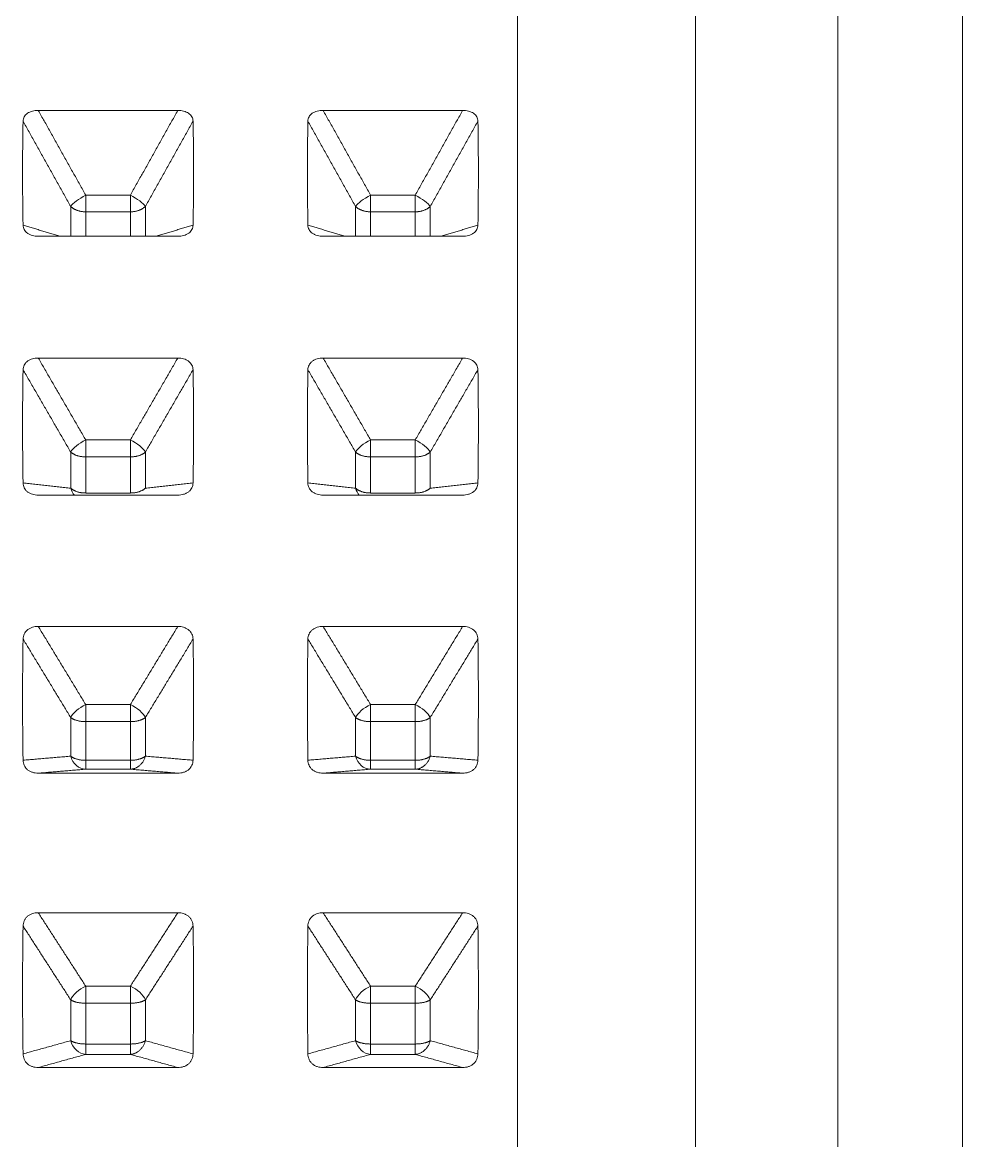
# Model space of a CAD drawing. Extents: x 2752 to 4118, y -1 to 999.
# Drawn here: x 3161.71 to 3166.99, y 531.58 to 537.87 of the extents above; entities that cross this region are included whole.
import ezdxf

# ---------------------------------------------------------------- set-up
doc = ezdxf.new("R2010")
doc.units = 0
doc.header["$LTSCALE"] = 10
doc.header["$MEASUREMENT"] = 0
doc.layers.add('1', color=7, linetype='CONTINUOUS')

msp = doc.modelspace()

# ---------------------------------------------------------------- linework, layer by layer
at = {"layer": '1', "color": 7, "linetype": 'Continuous', "lineweight": 18}
for p, q in [((3164.491, 507.8122), (3164.491, 542.8122)), ((3165.491, 508.8122), (3165.491, 541.8122)), ((3166.991, 541.1122), (3166.991, 509.5122))]:
    msp.add_line(p, q, dxfattribs=at)
at = {"layer": '1', "color": 7, "linetype": 'Continuous', "lineweight": 13}
for p, q in [((3166.291, 541.8122), (3166.291, 508.8122)), ((3162.0655, 536.8014), (3162.3165, 536.8014)), ((3162.0655, 536.6638), (3162.0655, 536.8014)), ((3162.3165, 536.8014), (3162.3165, 536.6638)), ((3163.6655, 536.8014), (3163.9165, 536.8014)), ((3163.6655, 536.6638), (3163.6655, 536.8014)), ((3163.9165, 536.8014), (3163.9165, 536.6638)), ((3162.0655, 535.4242), (3162.3165, 535.4242)), ((3162.0655, 535.2212), (3162.0655, 535.4242)), ((3162.3165, 535.4242), (3162.3165, 535.2212)), ((3163.6655, 535.4242), (3163.9165, 535.4242)), ((3163.6655, 535.2212), (3163.6655, 535.4242)), ((3163.9165, 535.4242), (3163.9165, 535.2212)), ((3162.3165, 535.2212), (3162.0655, 535.2212)), ((3163.9165, 535.2212), (3163.6655, 535.2212)), ((3162.0655, 533.9363), (3162.3165, 533.9363)), ((3162.0655, 533.7189), (3162.0655, 533.9363)), ((3162.3165, 533.9363), (3162.3165, 533.7189)), ((3163.6655, 533.9363), (3163.9165, 533.9363)), ((3163.6655, 533.7189), (3163.6655, 533.9363)), ((3163.9165, 533.9363), (3163.9165, 533.7189)), ((3162.3165, 533.7189), (3162.0655, 533.7189)), ((3163.9165, 533.7189), (3163.6655, 533.7189)), ((3162.0655, 532.3539), (3162.3165, 532.3539)), ((3162.0655, 532.1246), (3162.0655, 532.3539)), ((3162.3165, 532.3539), (3162.3165, 532.1246)), ((3163.6655, 532.3539), (3163.9165, 532.3539)), ((3163.6655, 532.1246), (3163.6655, 532.3539)), ((3163.9165, 532.3539), (3163.9165, 532.1246)), ((3162.3165, 532.1246), (3162.0655, 532.1246)), ((3163.9165, 532.1246), (3163.6655, 532.1246))]:
    msp.add_line(p, q, dxfattribs=at)
at = {"layer": '1', "color": 7, "linetype": 'Continuous', "lineweight": 18}
for centre, major_axis, ratio, start_param, end_param in [((3162.0655, 536.8682), (-0.0873, -0.0488), 0.23381, 4.581732, 5.859514), ((3162.3165, 536.8682), (-0.0873, 0.0488), 0.23381, 3.565264, 4.843046), ((3163.6655, 536.8682), (-0.0873, -0.0488), 0.23381, 4.581732, 5.859514), ((3163.9165, 536.8682), (-0.0873, 0.0488), 0.23381, 3.565264, 4.843046), ((3162.0655, 535.483), (-0.0866, -0.0501), 0.321248, 4.527861, 5.805643), ((3162.3165, 535.483), (-0.0866, 0.0501), 0.321248, 3.619135, 4.896917), ((3163.6655, 535.483), (-0.0866, -0.0501), 0.321248, 4.527861, 5.805643), ((3163.9165, 535.483), (-0.0866, 0.0501), 0.321248, 3.619135, 4.896917), ((3162.0655, 535.2799), (-0.0109, -0.0994), 0.878815, 5.13081, 5.605786), ((3163.6655, 535.2799), (-0.0109, -0.0994), 0.878815, 5.13081, 5.605786), ((3162.0655, 533.9863), (-0.0855, -0.0519), 0.405166, 4.470567, 5.748349), ((3162.3165, 533.9863), (-0.0855, 0.0519), 0.405166, 3.676429, 4.954211), ((3163.6655, 533.9863), (-0.0855, -0.0519), 0.405166, 4.470567, 5.748349), ((3163.9165, 533.9863), (-0.0855, 0.0519), 0.405166, 3.676429, 4.954211), ((3162.0655, 533.7689), (0.0084, -0.0996), 0.879461, 4.910747, 6.188529), ((3163.6655, 533.7689), (0.0084, -0.0996), 0.879461, 4.910747, 6.188529), ((3162.0655, 532.3946), (-0.084, -0.0542), 0.484645, 4.408532, 5.686314), ((3162.3165, 532.3946), (-0.084, 0.0542), 0.484645, 3.738464, 5.016246), ((3163.6655, 532.3946), (-0.084, -0.0542), 0.484645, 4.408532, 5.686314), ((3163.9165, 532.3946), (-0.084, 0.0542), 0.484645, 3.738464, 5.016246), ((3162.0655, 532.1653), (0.0267, -0.0964), 0.870471, 4.697522, 5.975303), ((3163.6655, 532.1653), (0.0267, -0.0964), 0.870471, 4.697522, 5.975303)]:
    msp.add_ellipse(centre, major_axis=major_axis, ratio=ratio, start_param=start_param, end_param=end_param, dxfattribs=at)
for points in [[(3161.7136, 537.3111), (3161.7137, 537.3152), (3161.7142, 537.3192), (3161.7163, 537.3272), (3161.7178, 537.3311), (3161.7218, 537.3386), (3161.7244, 537.3422), (3161.7305, 537.3489), (3161.7341, 537.3521), (3161.7421, 537.3577), (3161.7465, 537.3601), (3161.756, 537.3643), (3161.7611, 537.3661), (3161.7716, 537.3688), (3161.777, 537.3698), (3161.788, 537.3711), (3161.7936, 537.3714), (3161.7992, 537.3714)], [(3162.5828, 537.3714), (3162.5884, 537.3714), (3162.594, 537.3711), (3162.6049, 537.3698), (3162.6103, 537.3688), (3162.6209, 537.3661), (3162.6259, 537.3644), (3162.6353, 537.3602), (3162.6398, 537.3577), (3162.6478, 537.3522), (3162.6514, 537.3491), (3162.6575, 537.3424), (3162.6601, 537.3387), (3162.6642, 537.3312), (3162.6657, 537.3273), (3162.6678, 537.3193), (3162.6683, 537.3152), (3162.6684, 537.3111)], [(3163.3136, 537.3111), (3163.3137, 537.3152), (3163.3142, 537.3192), (3163.3163, 537.3272), (3163.3178, 537.3311), (3163.3218, 537.3386), (3163.3244, 537.3422), (3163.3305, 537.3489), (3163.3341, 537.3521), (3163.3421, 537.3577), (3163.3465, 537.3601), (3163.356, 537.3643), (3163.3611, 537.3661), (3163.3716, 537.3688), (3163.377, 537.3698), (3163.388, 537.3711), (3163.3936, 537.3714), (3163.3992, 537.3714)], [(3164.1828, 537.3714), (3164.1884, 537.3714), (3164.194, 537.3711), (3164.2049, 537.3698), (3164.2103, 537.3688), (3164.2209, 537.3661), (3164.2259, 537.3644), (3164.2353, 537.3602), (3164.2398, 537.3577), (3164.2478, 537.3522), (3164.2514, 537.3491), (3164.2575, 537.3424), (3164.2601, 537.3387), (3164.2642, 537.3312), (3164.2657, 537.3273), (3164.2678, 537.3193), (3164.2683, 537.3152), (3164.2684, 537.3111)], [(3161.7992, 536.6638), (3161.7936, 536.6638), (3161.7881, 536.6641), (3161.7771, 536.6655), (3161.7717, 536.6665), (3161.7612, 536.6694), (3161.7562, 536.6712), (3161.7467, 536.6755), (3161.7422, 536.6781), (3161.7342, 536.684), (3161.7307, 536.6872), (3161.7245, 536.6943), (3161.7219, 536.6981), (3161.7178, 536.7059), (3161.7163, 536.71), (3161.7142, 536.7184), (3161.7137, 536.7226), (3161.7136, 536.7268)], [(3162.6684, 536.7268), (3162.6683, 536.7226), (3162.6678, 536.7184), (3162.6658, 536.7101), (3162.6643, 536.706), (3162.6602, 536.6981), (3162.6577, 536.6944), (3162.6516, 536.6874), (3162.6479, 536.6841), (3162.6399, 536.6782), (3162.6355, 536.6757), (3162.626, 536.6712), (3162.6209, 536.6694), (3162.6105, 536.6666), (3162.605, 536.6655), (3162.594, 536.6641), (3162.5884, 536.6638), (3162.5828, 536.6638)], [(3163.3992, 536.6638), (3163.3936, 536.6638), (3163.3881, 536.6641), (3163.3771, 536.6655), (3163.3717, 536.6665), (3163.3612, 536.6694), (3163.3562, 536.6712), (3163.3467, 536.6755), (3163.3422, 536.6781), (3163.3342, 536.684), (3163.3307, 536.6872), (3163.3245, 536.6943), (3163.3219, 536.6981), (3163.3178, 536.7059), (3163.3163, 536.71), (3163.3142, 536.7184), (3163.3137, 536.7226), (3163.3136, 536.7268)], [(3164.2684, 536.7268), (3164.2683, 536.7226), (3164.2678, 536.7184), (3164.2658, 536.7101), (3164.2643, 536.706), (3164.2602, 536.6981), (3164.2577, 536.6944), (3164.2516, 536.6874), (3164.2479, 536.6841), (3164.2399, 536.6782), (3164.2355, 536.6757), (3164.226, 536.6712), (3164.2209, 536.6694), (3164.2105, 536.6666), (3164.205, 536.6655), (3164.194, 536.6641), (3164.1884, 536.6638), (3164.1828, 536.6638)], [(3161.7136, 535.9139), (3161.7137, 535.9183), (3161.7142, 535.9227), (3161.7163, 535.9314), (3161.7178, 535.9357), (3161.7218, 535.9439), (3161.7244, 535.9478), (3161.7305, 535.9551), (3161.7341, 535.9586), (3161.7421, 535.9647), (3161.7465, 535.9674), (3161.756, 535.972), (3161.7611, 535.9739), (3161.7716, 535.9769), (3161.777, 535.978), (3161.788, 535.9794), (3161.7936, 535.9797), (3161.7992, 535.9797)], [(3162.5828, 535.9797), (3162.5884, 535.9797), (3162.594, 535.9794), (3162.6049, 535.978), (3162.6103, 535.9769), (3162.6209, 535.9739), (3162.6259, 535.9721), (3162.6353, 535.9675), (3162.6398, 535.9648), (3162.6478, 535.9587), (3162.6514, 535.9553), (3162.6575, 535.948), (3162.6601, 535.944), (3162.6642, 535.9358), (3162.6657, 535.9315), (3162.6678, 535.9227), (3162.6683, 535.9183), (3162.6684, 535.9139)], [(3163.3136, 535.9139), (3163.3137, 535.9183), (3163.3142, 535.9227), (3163.3163, 535.9314), (3163.3178, 535.9357), (3163.3218, 535.9439), (3163.3244, 535.9478), (3163.3305, 535.9551), (3163.3341, 535.9586), (3163.3421, 535.9647), (3163.3465, 535.9674), (3163.356, 535.972), (3163.3611, 535.9739), (3163.3716, 535.9769), (3163.377, 535.978), (3163.388, 535.9794), (3163.3936, 535.9797), (3163.3992, 535.9797)], [(3164.1828, 535.9797), (3164.1884, 535.9797), (3164.194, 535.9794), (3164.2049, 535.978), (3164.2103, 535.9769), (3164.2209, 535.9739), (3164.2259, 535.9721), (3164.2353, 535.9675), (3164.2398, 535.9648), (3164.2478, 535.9587), (3164.2514, 535.9553), (3164.2575, 535.948), (3164.2601, 535.944), (3164.2642, 535.9358), (3164.2657, 535.9315), (3164.2678, 535.9227), (3164.2683, 535.9183), (3164.2684, 535.9139)], [(3161.7992, 535.2094), (3161.7936, 535.2094), (3161.7881, 535.2098), (3161.7771, 535.2113), (3161.7717, 535.2124), (3161.7612, 535.2155), (3161.7562, 535.2174), (3161.7467, 535.2221), (3161.7422, 535.225), (3161.7342, 535.2313), (3161.7307, 535.2348), (3161.7245, 535.2424), (3161.7219, 535.2466), (3161.7178, 535.2551), (3161.7163, 535.2595), (3161.7142, 535.2686), (3161.7137, 535.2731), (3161.7136, 535.2778)], [(3162.6684, 535.2778), (3162.6683, 535.2731), (3162.6678, 535.2686), (3162.6658, 535.2596), (3162.6643, 535.2552), (3162.6602, 535.2466), (3162.6577, 535.2426), (3162.6516, 535.235), (3162.6479, 535.2314), (3162.6399, 535.2251), (3162.6355, 535.2223), (3162.626, 535.2175), (3162.6209, 535.2155), (3162.6105, 535.2124), (3162.605, 535.2113), (3162.594, 535.2098), (3162.5884, 535.2094), (3162.5828, 535.2094)], [(3163.3992, 535.2094), (3163.3936, 535.2094), (3163.3881, 535.2098), (3163.3771, 535.2113), (3163.3717, 535.2124), (3163.3612, 535.2155), (3163.3562, 535.2174), (3163.3467, 535.2221), (3163.3422, 535.225), (3163.3342, 535.2313), (3163.3307, 535.2348), (3163.3245, 535.2424), (3163.3219, 535.2466), (3163.3178, 535.2551), (3163.3163, 535.2595), (3163.3142, 535.2686), (3163.3137, 535.2731), (3163.3136, 535.2778)], [(3164.2684, 535.2778), (3164.2683, 535.2731), (3164.2678, 535.2686), (3164.2658, 535.2596), (3164.2643, 535.2552), (3164.2602, 535.2466), (3164.2577, 535.2426), (3164.2516, 535.235), (3164.2479, 535.2314), (3164.2399, 535.2251), (3164.2355, 535.2223), (3164.226, 535.2175), (3164.2209, 535.2155), (3164.2105, 535.2124), (3164.205, 535.2113), (3164.194, 535.2098), (3164.1884, 535.2094), (3164.1828, 535.2094)], [(3161.7136, 534.4004), (3161.7137, 534.4052), (3161.7142, 534.4099), (3161.7163, 534.4192), (3161.7178, 534.4239), (3161.7218, 534.4327), (3161.7244, 534.4369), (3161.7305, 534.4448), (3161.7341, 534.4485), (3161.7421, 534.4551), (3161.7465, 534.4579), (3161.756, 534.4629), (3161.7611, 534.4649), (3161.7716, 534.4681), (3161.777, 534.4693), (3161.788, 534.4709), (3161.7936, 534.4712), (3161.7992, 534.4712)], [(3162.5828, 534.4712), (3162.5884, 534.4712), (3162.594, 534.4709), (3162.6049, 534.4693), (3162.6103, 534.4682), (3162.6209, 534.465), (3162.6259, 534.463), (3162.6353, 534.4581), (3162.6398, 534.4552), (3162.6478, 534.4486), (3162.6514, 534.445), (3162.6575, 534.4371), (3162.6601, 534.4328), (3162.6642, 534.424), (3162.6657, 534.4194), (3162.6678, 534.41), (3162.6683, 534.4052), (3162.6684, 534.4004)], [(3163.3136, 534.4004), (3163.3137, 534.4052), (3163.3142, 534.4099), (3163.3163, 534.4192), (3163.3178, 534.4239), (3163.3218, 534.4327), (3163.3244, 534.4369), (3163.3305, 534.4448), (3163.3341, 534.4485), (3163.3421, 534.4551), (3163.3465, 534.4579), (3163.356, 534.4629), (3163.3611, 534.4649), (3163.3716, 534.4681), (3163.377, 534.4693), (3163.388, 534.4709), (3163.3936, 534.4712), (3163.3992, 534.4712)], [(3164.1828, 534.4712), (3164.1884, 534.4712), (3164.194, 534.4709), (3164.2049, 534.4693), (3164.2103, 534.4682), (3164.2209, 534.465), (3164.2259, 534.463), (3164.2353, 534.4581), (3164.2398, 534.4552), (3164.2478, 534.4486), (3164.2514, 534.445), (3164.2575, 534.4371), (3164.2601, 534.4328), (3164.2642, 534.424), (3164.2657, 534.4194), (3164.2678, 534.41), (3164.2683, 534.4052), (3164.2684, 534.4004)], [(3161.7992, 533.6466), (3161.7936, 533.6466), (3161.7881, 533.647), (3161.7771, 533.6486), (3161.7717, 533.6498), (3161.7612, 533.6531), (3161.7562, 533.6551), (3161.7467, 533.6602), (3161.7422, 533.6632), (3161.7342, 533.67), (3161.7307, 533.6737), (3161.7245, 533.6818), (3161.7219, 533.6862), (3161.7178, 533.6953), (3161.7163, 533.7), (3161.7142, 533.7097), (3161.7137, 533.7146), (3161.7136, 533.7195)], [(3162.6684, 533.7195), (3162.6683, 533.7146), (3162.6678, 533.7097), (3162.6658, 533.7002), (3162.6643, 533.6954), (3162.6602, 533.6863), (3162.6577, 533.682), (3162.6516, 533.6739), (3162.6479, 533.6701), (3162.6399, 533.6633), (3162.6355, 533.6603), (3162.626, 533.6552), (3162.6209, 533.6531), (3162.6105, 533.6498), (3162.605, 533.6486), (3162.594, 533.647), (3162.5884, 533.6466), (3162.5828, 533.6466)], [(3163.3992, 533.6466), (3163.3936, 533.6466), (3163.3881, 533.647), (3163.3771, 533.6486), (3163.3717, 533.6498), (3163.3612, 533.6531), (3163.3562, 533.6551), (3163.3467, 533.6602), (3163.3422, 533.6632), (3163.3342, 533.67), (3163.3307, 533.6737), (3163.3245, 533.6818), (3163.3219, 533.6862), (3163.3178, 533.6953), (3163.3163, 533.7), (3163.3142, 533.7097), (3163.3137, 533.7146), (3163.3136, 533.7195)], [(3164.2684, 533.7195), (3164.2683, 533.7146), (3164.2678, 533.7097), (3164.2658, 533.7002), (3164.2643, 533.6954), (3164.2602, 533.6863), (3164.2577, 533.682), (3164.2516, 533.6739), (3164.2479, 533.6701), (3164.2399, 533.6633), (3164.2355, 533.6603), (3164.226, 533.6552), (3164.2209, 533.6531), (3164.2105, 533.6498), (3164.205, 533.6486), (3164.194, 533.647), (3164.1884, 533.6466), (3164.1828, 533.6466)], [(3161.7136, 532.7874), (3161.7137, 532.7925), (3161.7142, 532.7975), (3161.7163, 532.8073), (3161.7178, 532.8122), (3161.7218, 532.8216), (3161.7244, 532.826), (3161.7305, 532.8343), (3161.7341, 532.8383), (3161.7421, 532.8452), (3161.7465, 532.8483), (3161.756, 532.8535), (3161.7611, 532.8557), (3161.7716, 532.8591), (3161.777, 532.8603), (3161.788, 532.8619), (3161.7936, 532.8623), (3161.7992, 532.8623)], [(3162.5828, 532.8623), (3162.5884, 532.8623), (3162.594, 532.8619), (3162.6049, 532.8603), (3162.6103, 532.8591), (3162.6209, 532.8557), (3162.6259, 532.8536), (3162.6353, 532.8484), (3162.6398, 532.8453), (3162.6478, 532.8384), (3162.6514, 532.8346), (3162.6575, 532.8262), (3162.6601, 532.8217), (3162.6642, 532.8123), (3162.6657, 532.8075), (3162.6678, 532.7975), (3162.6683, 532.7925), (3162.6684, 532.7874)], [(3163.3136, 532.7874), (3163.3137, 532.7925), (3163.3142, 532.7975), (3163.3163, 532.8073), (3163.3178, 532.8122), (3163.3218, 532.8216), (3163.3244, 532.826), (3163.3305, 532.8343), (3163.3341, 532.8383), (3163.3421, 532.8452), (3163.3465, 532.8483), (3163.356, 532.8535), (3163.3611, 532.8557), (3163.3716, 532.8591), (3163.377, 532.8603), (3163.388, 532.8619), (3163.3936, 532.8623), (3163.3992, 532.8623)], [(3164.1828, 532.8623), (3164.1884, 532.8623), (3164.194, 532.8619), (3164.2049, 532.8603), (3164.2103, 532.8591), (3164.2209, 532.8557), (3164.2259, 532.8536), (3164.2353, 532.8484), (3164.2398, 532.8453), (3164.2478, 532.8384), (3164.2514, 532.8346), (3164.2575, 532.8262), (3164.2601, 532.8217), (3164.2642, 532.8123), (3164.2657, 532.8075), (3164.2678, 532.7975), (3164.2683, 532.7925), (3164.2684, 532.7874)], [(3161.7992, 531.9925), (3161.7936, 531.9925), (3161.7881, 531.9929), (3161.7771, 531.9945), (3161.7717, 531.9958), (3161.7612, 531.9993), (3161.7562, 532.0014), (3161.7467, 532.0067), (3161.7422, 532.0099), (3161.7342, 532.017), (3161.7307, 532.0209), (3161.7245, 532.0295), (3161.7219, 532.0341), (3161.7178, 532.0437), (3161.7163, 532.0486), (3161.7142, 532.0588), (3161.7137, 532.0639), (3161.7136, 532.0691)], [(3162.6684, 532.0691), (3162.6683, 532.0639), (3162.6678, 532.0588), (3162.6658, 532.0488), (3162.6643, 532.0438), (3162.6602, 532.0342), (3162.6577, 532.0297), (3162.6516, 532.0212), (3162.6479, 532.0171), (3162.6399, 532.01), (3162.6355, 532.0069), (3162.626, 532.0015), (3162.6209, 531.9993), (3162.6105, 531.9958), (3162.605, 531.9946), (3162.594, 531.9929), (3162.5884, 531.9925), (3162.5828, 531.9925)], [(3163.3992, 531.9925), (3163.3936, 531.9925), (3163.3881, 531.9929), (3163.3771, 531.9945), (3163.3717, 531.9958), (3163.3612, 531.9993), (3163.3562, 532.0014), (3163.3467, 532.0067), (3163.3422, 532.0099), (3163.3342, 532.017), (3163.3307, 532.0209), (3163.3245, 532.0295), (3163.3219, 532.0341), (3163.3178, 532.0437), (3163.3163, 532.0486), (3163.3142, 532.0588), (3163.3137, 532.0639), (3163.3136, 532.0691)], [(3164.2684, 532.0691), (3164.2683, 532.0639), (3164.2678, 532.0588), (3164.2658, 532.0488), (3164.2643, 532.0438), (3164.2602, 532.0342), (3164.2577, 532.0297), (3164.2516, 532.0212), (3164.2479, 532.0171), (3164.2399, 532.01), (3164.2355, 532.0069), (3164.226, 532.0015), (3164.2209, 531.9993), (3164.2105, 531.9958), (3164.205, 531.9946), (3164.194, 531.9929), (3164.1884, 531.9925), (3164.1828, 531.9925)]]:
    msp.add_open_spline(points, degree=3, knots=[0, 0, 0, 0, 0.125, 0.125, 0.25, 0.25, 0.375, 0.375, 0.5, 0.5, 0.625, 0.625, 0.75, 0.75, 0.875, 0.875, 1, 1, 1, 1], dxfattribs=at)
at = {"layer": '1', "color": 7, "linetype": 'Continuous', "lineweight": 13}
for points in [[(3162.0656, 536.8948), (3161.7992, 537.3714)], [(3162.3164, 536.8948), (3162.5828, 537.3714)], [(3163.6656, 536.8948), (3163.3992, 537.3714)], [(3163.9164, 536.8948), (3164.1828, 537.3714)], [(3161.9813, 536.8322), (3161.7136, 537.3111)], [(3162.4008, 536.8322), (3162.6684, 537.3111)], [(3163.5813, 536.8322), (3163.3136, 537.3111)], [(3164.0008, 536.8322), (3164.2684, 537.3111)], [(3162.0656, 536.8948), (3162.3164, 536.8948)], [(3163.6656, 536.8948), (3163.9164, 536.8948)], [(3161.9813, 536.6638), (3161.9813, 536.8322)], [(3162.4008, 536.8322), (3162.4008, 536.6638)], [(3163.5813, 536.6638), (3163.5813, 536.8322)], [(3164.0008, 536.8322), (3164.0008, 536.6638)], [(3161.9216, 536.6638), (3161.7136, 536.7268)], [(3163.5216, 536.6638), (3163.3136, 536.7268)], [(3162.0656, 535.5195), (3161.7992, 535.9797)], [(3162.3164, 535.5195), (3162.5828, 535.9797)], [(3163.6656, 535.5195), (3163.3992, 535.9797)], [(3163.9164, 535.5195), (3164.1828, 535.9797)], [(3161.9813, 535.4513), (3161.7136, 535.9139)], [(3162.4008, 535.4513), (3162.6684, 535.9139)], [(3163.5813, 535.4513), (3163.3136, 535.9139)], [(3164.0008, 535.4513), (3164.2684, 535.9139)], [(3162.0656, 535.5195), (3162.3164, 535.5195)], [(3163.6656, 535.5195), (3163.9164, 535.5195)], [(3161.9813, 535.2483), (3161.9813, 535.4513)], [(3162.4008, 535.4513), (3162.4008, 535.2483)], [(3163.5813, 535.2483), (3163.5813, 535.4513)], [(3164.0008, 535.4513), (3164.0008, 535.2483)], [(3161.9813, 535.2483), (3161.7136, 535.2778)], [(3163.5813, 535.2483), (3163.3136, 535.2778)], [(3162.0656, 534.0323), (3161.7992, 534.4712)], [(3162.3164, 534.0323), (3162.5828, 534.4712)], [(3163.6656, 534.0323), (3163.3992, 534.4712)], [(3163.9164, 534.0323), (3164.1828, 534.4712)], [(3161.9813, 533.9593), (3161.7136, 534.4004)], [(3162.4008, 533.9593), (3162.6684, 534.4004)], [(3163.5813, 533.9593), (3163.3136, 534.4004)], [(3164.0008, 533.9593), (3164.2684, 534.4004)], [(3162.0656, 534.0323), (3162.3164, 534.0323)], [(3163.6656, 534.0323), (3163.9164, 534.0323)], [(3161.9813, 533.7421), (3161.9813, 533.9593)], [(3162.4008, 533.9593), (3162.4008, 533.7421)], [(3163.5813, 533.7421), (3163.5813, 533.9593)], [(3164.0008, 533.9593), (3164.0008, 533.7421)], [(3161.9813, 533.7421), (3161.7136, 533.7195)], [(3163.5813, 533.7421), (3163.3136, 533.7195)], [(3162.3164, 533.669), (3162.0656, 533.669)], [(3163.9164, 533.669), (3163.6656, 533.669)], [(3162.0656, 532.4496), (3161.7992, 532.8623)], [(3162.3164, 532.4496), (3162.5828, 532.8623)], [(3163.6656, 532.4496), (3163.3992, 532.8623)], [(3163.9164, 532.4496), (3164.1828, 532.8623)], [(3161.9813, 532.3726), (3161.7136, 532.7874)], [(3162.4008, 532.3726), (3162.6684, 532.7874)], [(3163.5813, 532.3726), (3163.3136, 532.7874)], [(3164.0008, 532.3726), (3164.2684, 532.7874)], [(3162.0656, 532.4496), (3162.3164, 532.4496)], [(3163.6656, 532.4496), (3163.9164, 532.4496)], [(3161.9813, 532.1434), (3161.9813, 532.3726)], [(3162.4008, 532.3726), (3162.4008, 532.1434)], [(3163.5813, 532.1434), (3163.5813, 532.3726)], [(3164.0008, 532.3726), (3164.0008, 532.1434)], [(3161.9813, 532.1434), (3161.7136, 532.0691)], [(3163.5813, 532.1434), (3163.3136, 532.0691)], [(3162.3164, 532.0664), (3162.0656, 532.0664)], [(3163.9164, 532.0664), (3163.6656, 532.0664)]]:
    msp.add_open_spline(points, degree=1, dxfattribs=at)
at = {"layer": '1', "color": 7, "linetype": 'Continuous', "lineweight": 18}
for points, degree in [([(3162.5828, 537.3714), (3161.7992, 537.3714)], 1), ([(3164.1828, 537.3714), (3163.3992, 537.3714)], 1), ([(3161.7136, 537.3111), (3161.7099, 537.1203), (3161.7099, 536.9255), (3161.7136, 536.7268)], 3), ([(3162.6684, 536.7268), (3162.6722, 536.9255), (3162.6722, 537.1203), (3162.6684, 537.3111)], 3), ([(3163.3136, 537.3111), (3163.3099, 537.1203), (3163.3099, 536.9255), (3163.3136, 536.7268)], 3), ([(3164.2684, 536.7268), (3164.2722, 536.9255), (3164.2722, 537.1203), (3164.2684, 537.3111)], 3), ([(3162.4604, 536.6638), (3162.6684, 536.7268)], 1), ([(3164.0604, 536.6638), (3164.2684, 536.7268)], 1), ([(3161.7992, 536.6638), (3162.5828, 536.6638)], 1), ([(3163.3992, 536.6638), (3164.1828, 536.6638)], 1), ([(3162.5828, 535.9797), (3161.7992, 535.9797)], 1), ([(3164.1828, 535.9797), (3163.3992, 535.9797)], 1), ([(3161.7136, 535.9139), (3161.7099, 535.7053), (3161.7099, 535.4932), (3161.7136, 535.2778)], 3), ([(3162.6684, 535.2778), (3162.6722, 535.4932), (3162.6722, 535.7053), (3162.6684, 535.9139)], 3), ([(3163.3136, 535.9139), (3163.3099, 535.7053), (3163.3099, 535.4932), (3163.3136, 535.2778)], 3), ([(3164.2684, 535.2778), (3164.2722, 535.4932), (3164.2722, 535.7053), (3164.2684, 535.9139)], 3), ([(3162.4008, 535.2483), (3162.6684, 535.2778)], 1), ([(3164.0008, 535.2483), (3164.2684, 535.2778)], 1), ([(3161.7992, 535.2094), (3162.5828, 535.2094)], 1), ([(3163.3992, 535.2094), (3164.1828, 535.2094)], 1), ([(3162.5828, 534.4712), (3161.7992, 534.4712)], 1), ([(3164.1828, 534.4712), (3163.3992, 534.4712)], 1), ([(3161.7136, 534.4004), (3161.7099, 534.1764), (3161.7099, 533.9494), (3161.7136, 533.7195)], 3), ([(3162.6684, 533.7195), (3162.6722, 533.9494), (3162.6722, 534.1764), (3162.6684, 534.4004)], 3), ([(3163.3136, 534.4004), (3163.3099, 534.1764), (3163.3099, 533.9494), (3163.3136, 533.7195)], 3), ([(3164.2684, 533.7195), (3164.2722, 533.9494), (3164.2722, 534.1764), (3164.2684, 534.4004)], 3), ([(3162.4008, 533.7421), (3162.6684, 533.7195)], 1), ([(3164.0008, 533.7421), (3164.2684, 533.7195)], 1), ([(3162.0656, 533.669), (3161.7992, 533.6466)], 1), ([(3161.7992, 533.6466), (3162.5828, 533.6466)], 1), ([(3162.3164, 533.669), (3162.5828, 533.6466)], 1), ([(3163.6656, 533.669), (3163.3992, 533.6466)], 1), ([(3163.3992, 533.6466), (3164.1828, 533.6466)], 1), ([(3163.9164, 533.669), (3164.1828, 533.6466)], 1), ([(3162.5828, 532.8623), (3161.7992, 532.8623)], 1), ([(3164.1828, 532.8623), (3163.3992, 532.8623)], 1), ([(3161.7136, 532.7874), (3161.7099, 532.5504), (3161.7099, 532.3109), (3161.7136, 532.0691)], 3), ([(3162.6684, 532.0691), (3162.6722, 532.3109), (3162.6722, 532.5504), (3162.6684, 532.7874)], 3), ([(3163.3136, 532.7874), (3163.3099, 532.5504), (3163.3099, 532.3109), (3163.3136, 532.0691)], 3), ([(3164.2684, 532.0691), (3164.2722, 532.3109), (3164.2722, 532.5504), (3164.2684, 532.7874)], 3), ([(3162.4008, 532.1434), (3162.6684, 532.0691)], 1), ([(3164.0008, 532.1434), (3164.2684, 532.0691)], 1), ([(3162.0656, 532.0664), (3161.7992, 531.9925)], 1), ([(3162.3164, 532.0664), (3162.5828, 531.9925)], 1), ([(3163.6656, 532.0664), (3163.3992, 531.9925)], 1), ([(3163.9164, 532.0664), (3164.1828, 531.9925)], 1), ([(3161.7992, 531.9925), (3162.5828, 531.9925)], 1), ([(3163.3992, 531.9925), (3164.1828, 531.9925)], 1)]:
    msp.add_open_spline(points, degree=degree, dxfattribs=at)
for points, weights in [([(3162.0655, 536.8014), (3162.0656, 536.842), (3162.0656, 536.8948)], [1, 0.877139450345, 1]), ([(3162.3164, 536.8948), (3162.3165, 536.842), (3162.3165, 536.8014)], [1, 0.877139450345, 1]), ([(3163.6655, 536.8014), (3163.6656, 536.842), (3163.6656, 536.8948)], [1, 0.877139450345, 1]), ([(3163.9164, 536.8948), (3163.9165, 536.842), (3163.9165, 536.8014)], [1, 0.877139450345, 1]), ([(3161.9813, 536.8322), (3162.0108, 536.8013), (3162.0655, 536.8014)], [1, 0.877139450182, 1]), ([(3162.3165, 536.8014), (3162.3713, 536.8013), (3162.4008, 536.8322)], [1, 0.877139450182, 1]), ([(3163.5813, 536.8322), (3163.6108, 536.8013), (3163.6655, 536.8014)], [1, 0.877139450182, 1]), ([(3163.9165, 536.8014), (3163.9713, 536.8013), (3164.0008, 536.8322)], [1, 0.877139450182, 1]), ([(3162.0655, 535.4242), (3162.0656, 535.4685), (3162.0656, 535.5195)], [1, 0.877139450345, 1]), ([(3162.3164, 535.5195), (3162.3165, 535.4685), (3162.3165, 535.4242)], [1, 0.877139450345, 1]), ([(3163.6655, 535.4242), (3163.6656, 535.4685), (3163.6656, 535.5195)], [1, 0.877139450345, 1]), ([(3163.9164, 535.5195), (3163.9165, 535.4685), (3163.9165, 535.4242)], [1, 0.877139450345, 1]), ([(3161.9813, 535.4513), (3162.0108, 535.4242), (3162.0655, 535.4242)], [1, 0.877139450182, 1]), ([(3162.3165, 535.4242), (3162.3713, 535.4242), (3162.4008, 535.4513)], [1, 0.877139450182, 1]), ([(3163.5813, 535.4513), (3163.6108, 535.4242), (3163.6655, 535.4242)], [1, 0.877139450182, 1]), ([(3163.9165, 535.4242), (3163.9713, 535.4242), (3164.0008, 535.4513)], [1, 0.877139450182, 1]), ([(3162.0655, 535.2212), (3162.0108, 535.2212), (3161.9813, 535.2483)], [1, 0.877139450182, 1]), ([(3162.3165, 535.2212), (3162.3713, 535.2212), (3162.4008, 535.2483)], [1, 0.877139450182, 1]), ([(3163.6655, 535.2212), (3163.6108, 535.2212), (3163.5813, 535.2483)], [1, 0.877139450182, 1]), ([(3163.9165, 535.2212), (3163.9713, 535.2212), (3164.0008, 535.2483)], [1, 0.877139450182, 1]), ([(3162.0655, 533.9363), (3162.0656, 533.9837), (3162.0656, 534.0323)], [1, 0.877139450345, 1]), ([(3162.3164, 534.0323), (3162.3165, 533.9837), (3162.3165, 533.9363)], [1, 0.877139450345, 1]), ([(3163.6655, 533.9363), (3163.6656, 533.9837), (3163.6656, 534.0323)], [1, 0.877139450345, 1]), ([(3163.9164, 534.0323), (3163.9165, 533.9837), (3163.9165, 533.9363)], [1, 0.877139450345, 1]), ([(3161.9813, 533.9593), (3162.0108, 533.9363), (3162.0655, 533.9363)], [1, 0.877139450182, 1]), ([(3162.3165, 533.9363), (3162.3713, 533.9363), (3162.4008, 533.9593)], [1, 0.877139450182, 1]), ([(3163.5813, 533.9593), (3163.6108, 533.9363), (3163.6655, 533.9363)], [1, 0.877139450182, 1]), ([(3163.9165, 533.9363), (3163.9713, 533.9363), (3164.0008, 533.9593)], [1, 0.877139450182, 1]), ([(3162.0655, 533.7189), (3162.0108, 533.719), (3161.9813, 533.7421)], [1, 0.877139450182, 1]), ([(3162.0656, 533.669), (3162.0656, 533.6715), (3162.0655, 533.7189)], [1, 0.877139450259, 1]), ([(3162.3164, 533.669), (3162.3165, 533.6715), (3162.3165, 533.7189)], [1, 0.877139450268, 1]), ([(3162.3165, 533.7189), (3162.3713, 533.719), (3162.4008, 533.7421)], [1, 0.877139450182, 1]), ([(3163.6655, 533.7189), (3163.6108, 533.719), (3163.5813, 533.7421)], [1, 0.877139450182, 1]), ([(3163.6656, 533.669), (3163.6656, 533.6715), (3163.6655, 533.7189)], [1, 0.877139450259, 1]), ([(3163.9164, 533.669), (3163.9165, 533.6715), (3163.9165, 533.7189)], [1, 0.877139450268, 1]), ([(3163.9165, 533.7189), (3163.9713, 533.719), (3164.0008, 533.7421)], [1, 0.877139450182, 1]), ([(3162.0655, 532.3539), (3162.0656, 532.4039), (3162.0656, 532.4496)], [1, 0.877139450345, 1]), ([(3162.3164, 532.4496), (3162.3165, 532.4039), (3162.3165, 532.3539)], [1, 0.877139450345, 1]), ([(3163.6655, 532.3539), (3163.6656, 532.4039), (3163.6656, 532.4496)], [1, 0.877139450345, 1]), ([(3163.9164, 532.4496), (3163.9165, 532.4039), (3163.9165, 532.3539)], [1, 0.877139450345, 1]), ([(3161.9813, 532.3726), (3162.0108, 532.3539), (3162.0655, 532.3539)], [1, 0.877139450182, 1]), ([(3162.3165, 532.3539), (3162.3713, 532.3539), (3162.4008, 532.3726)], [1, 0.877139450182, 1]), ([(3163.5813, 532.3726), (3163.6108, 532.3539), (3163.6655, 532.3539)], [1, 0.877139450182, 1]), ([(3163.9165, 532.3539), (3163.9713, 532.3539), (3164.0008, 532.3726)], [1, 0.877139450182, 1]), ([(3162.0655, 532.1246), (3162.0108, 532.1247), (3161.9813, 532.1434)], [1, 0.877139450182, 1]), ([(3162.0656, 532.0664), (3162.0656, 532.0746), (3162.0655, 532.1246)], [1, 0.877139450259, 1]), ([(3162.3164, 532.0664), (3162.3165, 532.0746), (3162.3165, 532.1246)], [1, 0.877139450268, 1]), ([(3162.3165, 532.1246), (3162.3713, 532.1247), (3162.4008, 532.1434)], [1, 0.877139450182, 1]), ([(3163.6655, 532.1246), (3163.6108, 532.1247), (3163.5813, 532.1434)], [1, 0.877139450182, 1]), ([(3163.6656, 532.0664), (3163.6656, 532.0746), (3163.6655, 532.1246)], [1, 0.877139450259, 1]), ([(3163.9164, 532.0664), (3163.9165, 532.0746), (3163.9165, 532.1246)], [1, 0.877139450268, 1]), ([(3163.9165, 532.1246), (3163.9713, 532.1247), (3164.0008, 532.1434)], [1, 0.877139450182, 1])]:
    msp.add_rational_spline(points, weights, degree=2, dxfattribs=at)
for points in [[(3162.4008, 533.7421), (3162.4008, 533.742), (3162.3818, 533.6706), (3162.3165, 533.669), (3162.3164, 533.669)], [(3164.0008, 533.7421), (3164.0008, 533.742), (3163.9818, 533.6706), (3163.9165, 533.669), (3163.9164, 533.669)], [(3162.4008, 532.1434), (3162.4008, 532.1434), (3162.3818, 532.0717), (3162.3165, 532.0664), (3162.3164, 532.0664)], [(3164.0008, 532.1434), (3164.0008, 532.1434), (3163.9818, 532.0717), (3163.9165, 532.0664), (3163.9164, 532.0664)]]:
    msp.add_rational_spline(points, [1, 1, 0.80319630874, 1, 1], degree=2, knots=[0, 0, 0, 0.000617, 0.999383, 1, 1, 1], dxfattribs=at)

doc.saveas('drawing.dxf')
